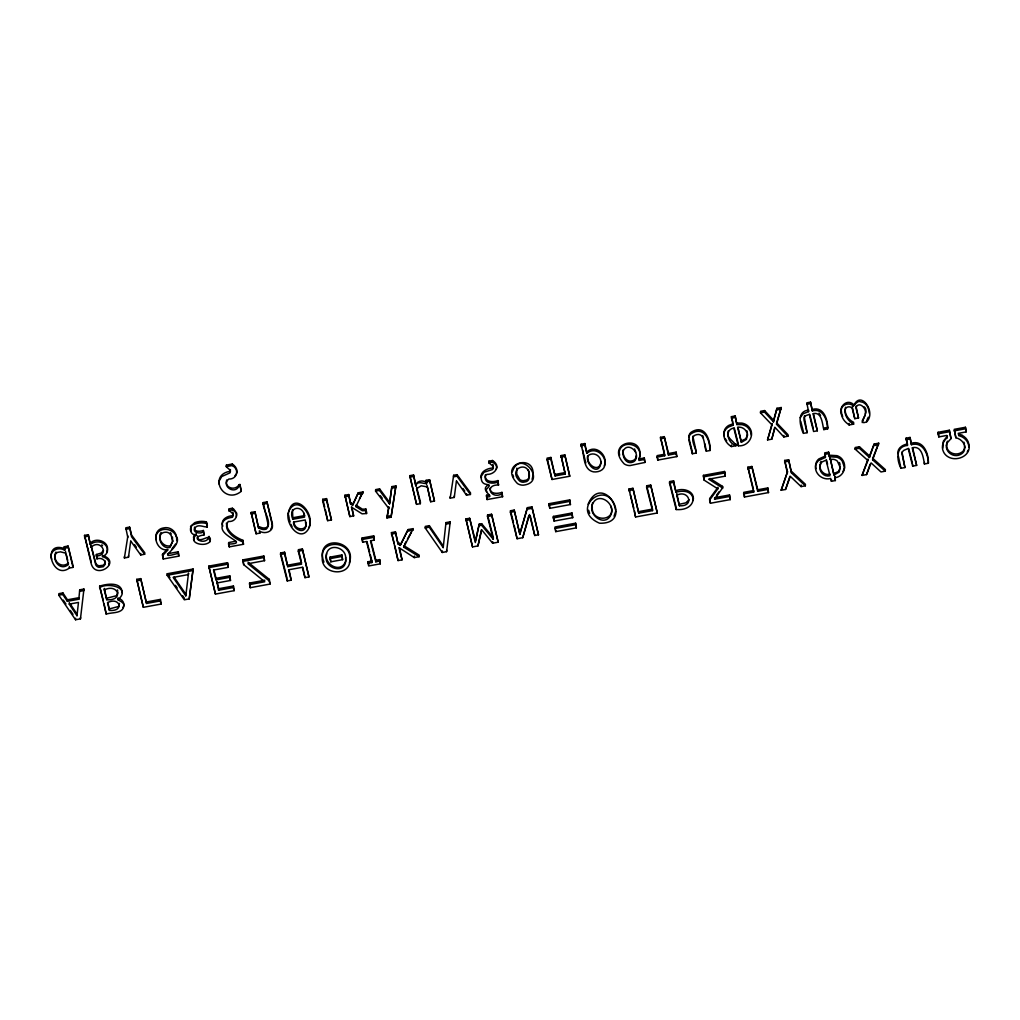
<?xml version="1.0" encoding="UTF-8"?>
<svg xmlns="http://www.w3.org/2000/svg" width="1020" height="1020" viewBox="0 0 1020 1020"><rect width="100%" height="100%" fill="white"/><g stroke="black" fill="none" stroke-linecap="round" stroke-linejoin="round"><path stroke-width="1.5" d="M964.767 445.702L964.346 450.356A7.599 6.681 3.4 0 1 961.401 453.925C954.401 458.77 944.393 452.281 946.624 443.84M819.889 464.368C819.022 470.067 824.185 475.894 830.101 474.223M840.378 466.153L839.205 472.056L833.965 475.027L830.101 457.878L833.965 475.027M897.944 453.709C897.128 448.073 902.764 444.796 907.532 443.904L907.443 445.434C895.369 446.403 896.695 460.313 900.953 468.282L904.931 467.555L902.011 451.962M747.532 433.857L746.423 439.39L741.374 442.348L737.575 427.354C742.598 426.194 747.278 430.414 747.443 435.387M692.835 436.203L696.214 451.516L696.125 453.046L692.338 453.747L689.125 441.048L688.946 435.999A6.694 5.89 3.4 0 1 691.165 432.238C704.539 423.683 710.404 438.906 710.086 450.483L706.312 451.184C703.711 446.62 705.585 432.862 696.8 434.635C687.837 436.203 696.379 448.226 696.125 453.046M83.946 589.05L80.453 618.859L75.556 619.752L58.777 595.183L58.867 593.653L62.883 592.913L67.46 599.798L67.371 601.328L78.808 599.225L79.738 589.815L83.946 589.05L83.857 590.58L79.649 591.345L79.738 589.815M64.694 550.29L64.273 546.745L68.047 546.044L73.07 565.87L72.981 567.4L69.284 568.076C52.071 580.813 41.08 539.669 64.783 548.76L64.694 550.29C59.581 546.847 50.834 549.448 51 556.397M67.371 601.328L62.794 594.443L62.883 592.913M56.011 552.1A4.322 3.799 3.4 0 0 55.475 553.044C52.096 560.987 60.601 571.302 68.302 564.532L65.497 551.565M72.981 567.4L68.047 546.044M68.302 564.532L68.391 563.002C62.564 568.318 54.2 562.887 55.067 555.492M69.284 568.076L69.373 566.546M69.245 604.12L78.463 602.425L76.997 615.736L69.245 604.12L69.334 602.591M75.556 619.752L75.646 618.222M76.997 615.736L77.087 614.206L70.189 603.878M78.808 599.225L78.897 597.694L67.46 599.798M102.433 555.377C122.617 561.88 95.472 580.762 91.124 563.346L84.52 535.372L88.294 534.684L90.346 544.654C95.74 539.465 106.909 541.735 107.508 549.946C107.776 553.146 105.111 555.67 102.268 556.601C105.442 557.328 109.395 559.725 109.331 563.741M80.453 618.859L80.542 617.329M90.346 544.654L88.294 534.684M103.492 550.57L101.107 553.095L96.364 554.485L96.989 558.858C100.852 557.353 105.85 559.623 105.239 564.289L103.288 566.763L98.914 567.337A4.883 4.297 3.4 0 1 95.701 564.736L91.111 545.789L95.791 563.206A4.883 4.297 3.4 0 0 99.004 565.807L103.39 565.22L105.34 562.76L105.213 560.962M96.989 558.858L96.364 554.485M118.039 598.153C117.644 601.66 125.001 601.366 123.828 606.288C122.438 613.951 111.639 612.077 106.233 614.129L99.628 586.168C106.768 583.784 122.017 581.413 122.209 592.952M104.282 589.968L104.371 588.438L106.756 599.722C124.261 601.137 118.231 582.815 104.282 589.968L106.756 599.722M106.233 614.129L104.091 603.789M109.459 610.394L107.495 602.654C119.875 596.317 124.81 611.783 109.459 610.394L107.916 602.412M117.989 599.824L118.078 598.294C122.17 598.829 125.549 603.776 123.012 607.499M127.78 537.451L125.817 527.799L129.591 527.098L131.644 535.194L144.738 552.725L144.649 554.255L140.709 554.969L130.84 541.161M130.726 541.097L128.469 557.213L124.402 557.966L124.491 556.435M144.649 554.255L131.554 536.724L129.591 527.098M128.469 557.213L128.571 555.683M160.395 599.403L161.083 604.057L143.348 607.308L136.744 579.36L140.722 578.62L146.536 603.457L160.293 600.933L160.395 599.403L146.625 601.928M140.709 554.969L140.798 553.439M146.536 603.457L140.722 578.62M143.348 607.308L136.744 579.36M167.522 553.758L178.194 551.794L178.806 556.13L163.226 558.998L162.511 554.293L167.191 549.308M163.226 558.998L162.511 554.293M167.152 575.293L167.242 573.763L193.124 569.007L189.235 598.893L184.34 599.798L167.152 575.293L193.035 570.537M178.806 556.13L178.194 551.794M185.806 595.858L188.509 573.049L188.419 574.579L173.132 577.384L185.806 595.858L185.895 594.328L174.063 577.091M189.235 598.893L193.124 569.007M197.485 535.87C197.23 546.58 212.912 530.145 209.98 541.633C204.816 547.676 187.042 542.92 196.133 535.028L196.197 533.383M209.151 536.456C206.665 546.937 187.081 537.26 204.025 534.964L203.362 530.476C200.302 531.611 193.341 532.338 194.514 527.136M204.025 534.964L203.362 530.476M203.273 532.019C199.882 534.25 191.275 532.466 195.368 527.442C199.894 522.163 210.566 532.402 206.359 521.857A17.939 15.784 3.4 0 0 194.858 522.597L190.587 526.32L191.148 530.783M206.958 527.123L206.359 521.857M207.2 527.072L207.29 525.542M208.819 538.037L208.909 536.507M233.427 586.003L233.338 587.533L218.612 590.236L218.701 588.706L233.427 586.003L234.128 590.656L215.424 594.086L208.819 566.125L227.524 562.696L228.225 567.35L213.499 570.053L215.985 579.87L229.704 577.345L229.793 575.815L216.074 578.34L215.985 579.87M215.424 594.086L208.819 566.125M218.612 590.236L216.865 581.464L218.701 588.706M218.956 481.363L221.722 476.557L230.125 472.783C231.999 468.958 225.407 468.448 226.427 465.094L232.33 464.011C235.505 466.102 238.361 470.233 236.385 474.058M226.44 467.045L226.427 465.094M226.402 523.132C226.848 531.981 235.62 537.349 242.977 540.345L243.487 544.272L229.283 546.873L228.569 544.068C250.601 543.481 218.828 536.686 222.309 525.861C221.238 519.856 227.868 517.867 232.458 517.255C234.74 514.641 231.068 511.632 228.76 510.676L228.786 508.891L232.381 508.24L233.809 509.209L236.742 513.302L236.398 516.541M230.444 469.57L230.214 471.253C207.328 474.976 223.775 505.525 241.217 491.359L239.955 484.5L239.075 484.666L238.986 486.196C234.217 495.478 220.626 485.074 228.875 479.03C237.073 479.438 239.764 469.315 232.241 465.541L232.33 464.011M228.225 567.35L227.524 562.696M228.569 544.068L228.671 542.538L235.837 541.225M229.283 546.873L229.373 545.343M243.487 544.272L242.887 541.875C235.607 539.44 221.672 529.89 228.327 521.424C235.913 522.457 240.095 513.188 232.292 509.77L232.381 508.24M216.775 582.994L230.494 580.469L229.793 575.815M241.217 491.359L239.955 484.5M242.887 541.875L242.977 540.345M249.466 584.575L264.766 581.77L243.678 564.659L242.938 559.865L263.836 556.028L264.537 560.681L247.936 563.728L269.229 580.89L270.032 584.065L250.257 587.698L249.556 583.045L264.856 580.227M243.678 564.659L242.938 559.865M259.972 531.573L259.883 533.103L256.109 533.792L251.175 512.435L254.949 511.747L258.608 528.079L261.974 529.278A6.604 5.814 3.4 0 0 266.296 529.087C272.977 522.482 262.42 510.281 263.185 502.579L266.972 501.891L272.391 523.808L272.161 526.779L270.81 529.023M250.257 587.698L249.556 583.045M258.608 528.079L254.949 511.747M256.109 533.792L251.175 512.435M268.298 525.287L263.185 502.579M259.883 533.103L259.322 530.897C264.69 535.028 274.865 531.229 271.983 523.604L266.972 501.891M264.537 560.681L263.836 556.028M269.229 580.89L269.318 579.36L248.026 562.198M270.032 584.065L269.318 579.36M280.538 554.485L280.627 552.955L284.606 552.215L287.793 566.686L301.563 564.162L298.286 551.221L298.375 549.691L302.353 548.964L308.958 576.925L304.98 577.651L302.353 567.286L288.583 569.81L291.21 580.176L287.232 580.915L280.538 554.485L284.516 553.745L284.606 552.215M287.232 580.915L287.321 579.373M292.842 519.256C287.104 506.29 304.036 504.02 304.572 517.102L292.842 519.256L292.485 509.694M291.21 580.176L289.055 569.759M308.958 576.925L302.353 548.964M304.98 577.651L302.812 567.235M322.651 500.833L322.753 499.303L326.528 498.614L331.449 519.97L327.675 520.659L322.651 500.833L326.438 500.144L326.528 498.614M327.675 520.659L325.456 509.987M330.021 558.641L330.11 557.111L341.904 554.944L342.618 559.661L330.824 561.816L330.021 558.641L341.815 556.474L341.904 554.944M330.824 561.816L330.11 557.111M351.887 507.08L353.634 515.903L349.86 516.592L344.926 495.236L348.712 494.547L350.625 504.007L352.589 505.27L358.25 492.787L362.992 491.92L355.929 506.621L362.317 510.701L365.836 510.612L365.925 509.082L362.406 509.171L356.018 505.091L355.929 506.621M350.625 504.007L348.712 494.547M349.86 516.592L344.926 495.236M352.589 505.27L358.25 492.787M379.708 559.597L380.307 563.831L368.692 565.96L368.003 563.257L371.828 562.568L366.499 541.531L362.686 542.232L362.087 537.999L373.702 535.87L374.289 540.103L370.477 540.804L375.806 561.829L379.618 561.127L379.708 559.597L375.895 560.299L375.806 561.829M362.686 542.232L362.087 537.999M353.634 515.903L351.416 507.144L362.1 513.825L366.575 513.519L365.925 509.082M368.003 563.257L368.092 561.727L371.917 561.025L370.387 555.02M389.64 502.426L391.871 486.616L395.926 485.877L391.055 517.191L386.937 517.943L388.697 508.291L375.564 491.13L375.653 489.6L379.593 488.873L389.64 502.426L389.551 503.956L379.504 490.403L379.593 488.873M371.828 562.568L371.917 561.025M374.289 540.103L373.702 535.87M386.937 517.943L388.786 506.761L388.697 508.291M389.551 503.956L391.871 486.616M391.055 517.191L395.926 485.877M399.445 547.676L402.046 559.84L398.068 560.567L391.463 532.606L395.441 531.879L398.029 543.966L400.21 545.394L408.102 529.558L413.266 528.615L403.78 547.166L419.143 556.703L419.233 555.173L403.869 545.636L403.78 547.166M398.029 543.966L395.441 531.879M398.068 560.567L394.817 545.827M400.21 545.394L408.102 529.558M416.657 487.178L420.431 502.12L420.342 503.663L416.568 504.352L409.785 475.677L413.559 474.988L415.841 485.877C417.346 478.125 429.305 488.044 426.079 480.344L429.547 479.706L434.469 501.062L430.695 501.763L426.997 485.278M415.841 485.877L413.559 474.988M416.568 504.352L409.785 475.677M419.143 556.703L414.298 557.596L414.388 556.053M426.513 483.926L426.079 480.344M426.398 483.952L426.487 482.422C423.185 480.05 417.907 480.458 415.93 484.347M443.203 547.587L445.982 522.61L450.241 521.819L446.594 551.667L442.285 552.457L425.187 527.939L425.276 526.409L429.344 525.657L443.292 546.057L443.203 547.587L429.254 527.187L429.344 525.657M434.469 501.062L429.547 479.706M430.695 501.763L427.38 486.782M442.285 552.457L442.387 550.928M445.982 522.61L445.88 524.14L450.139 523.362L450.241 521.819M446.594 551.667L446.683 550.137M456.424 480.968L454.257 497.428L450.19 498.181L450.279 496.651M470.437 494.47L470.526 492.928L457.049 474.657L453.658 475.282L453.556 476.812L456.96 476.187L470.437 494.47L466.497 495.184L456.539 481.006M454.257 497.428L454.359 495.898M456.96 476.187L457.049 474.657M466.497 495.184L466.586 493.654M493.259 539.274L487.496 516.502L487.585 514.972L491.563 514.246L498.168 542.194L492.647 543.214L481.708 529.826L477.959 545.904L472.528 546.899L465.923 518.95L469.646 518.262L475.409 541.033L479.221 524.114L481.631 523.681L493.361 537.744L493.259 539.274L481.542 525.211L481.631 523.681M479.221 524.114L475.32 542.563L469.646 518.262M472.528 546.899L465.923 518.95M477.959 545.904L481.453 529.75M489.982 488.338C490.237 494.432 497.849 493.782 501.967 492.379L502.592 496.714L487.114 499.558L486.514 495.286L489.396 494.764M481.261 476.353L483.939 472.26L492.596 469.506C495.809 465.553 488.07 464.47 488.899 461.167L492.494 460.504C495.414 462.136 498.283 465.808 496.306 469.187M488.861 462.94L488.899 461.167M487.114 499.558L486.514 495.286M485.494 474.619A4.22 3.71 3.4 0 0 485.252 475.932C485.201 482.383 493.565 482.358 497.9 480.56L497.811 482.09C493.476 483.888 485.112 483.913 485.163 477.462A4.22 3.71 3.4 0 1 486.948 474.389C494.445 474.683 501.253 466.561 492.392 462.034L492.494 460.504M498.168 542.194L491.563 514.246M492.647 543.214L492.736 541.684M501.967 492.379L501.878 493.909C490.594 499.851 484.156 484.474 498.55 485.01L497.9 480.56M519.983 532.873L527.429 507.654L531.892 506.838L538.496 534.799L534.773 535.487L529.482 514.552L522.737 537.693L517.102 538.726L510.408 512.295L510.497 510.765L514.207 510.089L519.894 534.403L514.207 510.089M517.102 538.726L514.207 525.453M522.737 537.693L528.73 515.916M519.894 534.403L527.429 507.654M538.496 534.799L531.892 506.838M534.773 535.487L530.323 516.018M547.013 459.663L547.102 458.133L550.876 457.444L555.084 475.919L565.246 474.058L561.051 455.57L564.825 454.882L569.759 476.238L552.037 479.489L547.013 459.663L550.787 458.974L550.876 457.444M549.04 505.206L549.13 503.676L569.746 499.889L570.448 504.543L549.831 508.33L549.04 505.206L569.657 501.419L569.746 499.889M549.831 508.33L549.13 503.676M552.037 479.489L547.498 459.663M553.324 517.943L553.414 516.413L572.016 512.996L572.717 517.675L554.115 521.08L553.324 517.943L571.927 514.526L572.016 512.996M554.115 521.08L553.414 516.413M554.944 528.513L555.033 526.983L575.65 523.196L576.351 527.85L555.734 531.637L554.944 528.513L575.56 524.726L575.65 523.196M555.734 531.637L555.823 530.107M565.246 474.058L561.051 455.57M569.759 476.238L564.825 454.882M581.005 445.778L581.094 444.248L584.881 443.547L586.87 453.339C595.221 445.88 607.18 455.812 604.758 465.604C603.7 470.59 597.924 472.426 593.41 471.852C582.114 469.391 584.97 453.607 581.005 445.778L584.792 445.077L584.881 443.547M652.519 510.612L646.616 487.305L646.706 485.775L650.683 485.036L657.288 512.996L635.562 516.987L628.957 489.026L632.935 488.299L638.75 513.136L652.519 510.612L652.609 509.069L638.839 511.606M638.75 513.136L632.935 488.299M635.562 516.987L634.542 511.045M644.168 459.523L638.877 460.492C647.483 432.225 603.215 441.928 624.265 463.934A9.167 8.071 3.4 0 0 630.054 465.566L644.908 462.442L644.257 457.993L638.966 458.962L640.024 455.634M644.908 462.442L644.257 457.993M657.288 512.996L650.683 485.036M657.046 457.151L657.135 455.621L664.772 454.219L664.683 455.749L657.046 457.151L657.785 460.084L676.834 456.59L676.183 452.128L668.546 453.53L668.457 455.06L676.094 453.658L676.183 452.128M657.785 460.084L657.875 458.554M664.683 455.749L660.488 437.325L664.262 436.636L668.546 453.53M668.457 455.06L664.262 436.636M669.515 483.097L669.604 481.567L673.595 480.841L675.992 492.214C698.521 486.055 698.738 511.364 676.209 509.528L669.515 483.097L673.493 482.371L673.595 480.841M676.757 495.223L676.846 493.693L679.422 505.78C695.168 506.761 688.768 489.128 676.757 495.223L679.422 505.78M676.209 509.528L676.298 507.998M692.338 453.747L692.44 452.204M729.542 494.955L730.243 499.609L710.43 503.242L709.627 500.068L717.825 488.848L704.157 480.152L703.43 475.358L724.57 471.482L725.271 476.136L708.632 479.196L722.491 487.942L714.587 499.214L729.453 496.485L729.542 494.955L714.676 497.683L714.587 499.214M704.157 480.152L703.43 475.358M706.312 451.184L704.935 443.866M709.627 500.068L709.716 498.538L717.914 487.318L717.825 488.848M710.43 503.242L709.716 498.538M722.491 487.942L722.581 486.412L709.984 478.456M722.606 488.401L722.581 486.412M725.271 476.136L724.57 471.482M723.971 433.079L724.608 431.205A11.143 9.805 3.4 0 1 728.866 426.844L733.112 425.251L731.416 416.657L735.178 415.969L736.874 424.562L741.744 424.626A11.628 10.225 3.4 0 1 747.749 427.444L750.274 430.822L751.383 435.221M728.267 430.937C725.36 437.962 734.566 441.214 735.968 445.74L731.404 446.569L731.493 445.039M733.112 425.251L733.201 423.721L728.956 425.314A11.143 9.805 3.4 0 0 724.697 429.675C721.969 436.05 725.641 443.33 731.404 446.569M736.874 424.562L735.178 415.969M735.968 445.74L735.981 443.904M736.963 423.032L741.833 423.096A11.628 10.225 3.4 0 1 747.838 425.901C756.266 433.423 749.139 446.887 738.289 445.791L738.378 444.261M741.374 442.348L738.046 427.316M743.656 493.884L743.746 492.354L753.793 490.505L753.703 492.035L743.656 493.884L744.447 497.008L768.519 492.583L767.818 487.93L757.771 489.778L757.681 491.308L767.728 489.46L767.818 487.93M744.447 497.008L744.536 495.478M753.703 492.035L747.889 467.198L751.867 466.471L757.771 489.778M757.681 491.308L751.867 466.471M773.593 420.304L776.959 408.293L781.231 407.515L776.641 422.79L788.001 434.673L787.912 436.203L783.844 436.955L775.06 427.418L771.796 439.161L767.537 439.939L772.038 424.945L760.474 412.845L760.576 411.302L764.605 410.563L773.593 420.304L773.504 421.834L764.515 412.093L764.605 410.563M767.537 439.939L772.127 423.415L772.038 424.945M771.796 439.161L774.741 427.354M773.504 421.834L776.959 408.293M787.912 436.203L776.551 424.32L776.641 422.79M776.551 424.32L781.231 407.515M783.844 436.955L783.934 435.412M781.141 490.276L787.516 471.775L784.648 460.453L788.626 459.727L791.494 472.948L805.328 485.826L801.108 486.604L790.322 476.378L785.553 489.46L781.141 490.276L787.516 471.775M787.414 473.305L784.648 460.453M785.553 489.46L789.888 476.302M791.494 472.948L788.626 459.727M801.108 486.604L801.197 485.074M808.554 411.634L806.807 402.823L810.556 402.135L812.315 410.945C823.191 407.86 827.424 420.317 827.615 428.923L823.828 429.611C822.222 424.18 822.133 411.353 813.004 413.674L817.339 430.797L813.59 431.498L809.242 414.362L805.8 415.675L804.372 417.295L807.1 432.684L803.314 433.372C799.999 425.952 796.352 411.175 808.643 410.104L808.554 411.634L803.008 413.839L800.164 417.754M805.328 485.826L805.418 484.296L791.584 471.418M812.315 410.945L810.556 402.135M817.339 430.797L813.463 413.572M823.828 429.611L823.918 428.081L827.704 427.393C827.526 418.786 823.28 406.317 812.404 409.415M815.681 465.732A10.251 9.014 3.4 0 1 818.728 460.479L825.371 457.47L824.696 452.88L828.648 452.153L829.337 456.743L836.872 457.202A10.404 9.154 3.4 0 1 842.163 460.874L844.471 467.351M825.371 457.47L825.473 455.94L818.818 458.949A10.251 9.014 3.4 0 0 815.77 464.202C813.475 472.974 822.184 480.79 830.688 478.469L831.402 481.274L835.367 480.547L834.742 476.212L835.367 480.547M827.615 428.923L827.704 427.393M829.337 456.743L828.648 452.153M831.402 481.274L831.491 479.731M845.121 410.486C845.542 415.65 849.035 420.087 853.625 422.318L853.612 424.142L849.125 424.97L849.214 423.44M869.282 413.125C868.976 408.191 866.171 402.148 860.587 401.778C857.335 399.394 853 408.178 853.485 404.43C846.702 398.157 837.968 407.426 841.538 414.923A17.187 15.109 3.4 0 0 846.358 422.752L849.125 424.97M853.638 405.922C860.625 389.245 876.499 412.386 866.732 421.744C856.303 426.296 870.519 411.761 864.259 406.891M855.997 406.087L858.521 417.983L854.785 418.672L852.261 406.776M869.537 455.94L874.153 444.031L878.717 443.19L872.725 458.311L885.385 469.621L885.296 471.151L880.974 471.954L871.093 462.901L866.566 474.593L862.027 475.422L867.905 460.53L855.053 449.055L855.155 447.512L859.452 446.734L869.537 455.94L869.448 457.483L859.363 448.264L859.452 446.734M862.244 422.56L862.27 420.724L865.1 415.382M862.027 475.422L868.007 459L867.905 460.53M866.732 421.744L866.821 420.202M866.566 474.593L870.06 464.291M885.296 471.151L872.635 459.841L872.725 458.311M869.448 457.483L874.153 444.031M872.635 459.841L878.717 443.19M900.953 468.282L898.403 456.31M907.443 445.434L906.079 438.166L910.044 437.44L911.408 444.707C922.819 441.456 928.124 453.9 928.378 463.246L924.4 463.985C923.317 457.508 921.863 445.243 912.173 447.767L916.649 465.4L912.683 466.127L908.221 448.481L903.886 450.33A5.521 4.858 3.4 0 0 901.922 453.492L904.931 467.555M911.408 444.707L910.044 437.44M912.683 466.127L912.772 464.597M916.649 465.4L912.645 447.703M924.4 463.985L924.49 462.442M928.378 463.246C928.748 453.658 923.534 439.786 911.497 443.177M962.14 435.336A13.693 12.049 3.4 0 1 968.63 443.279C972.481 455.06 957.27 462.302 948.166 456.871A12.125 10.659 3.4 0 1 943.513 451.86C940.963 446.938 942.99 440.895 947.261 437.669L946.7 435.464L938.808 436.917L938.107 432.289L949.339 430.236L950.997 438.625L947.338 442.718L946.522 445.37M938.808 436.917L938.107 432.289M947.261 437.669L947.35 436.126L943.321 441.252L942.786 448.022M950.997 438.625L949.339 430.236M964.678 447.232C964.486 442.348 960.381 438.804 955.855 437.746L954.21 429.344L965.443 427.278L966.131 431.893L958.239 433.347L958.787 435.553L962.051 436.866A13.693 12.049 3.4 0 1 968.541 444.809L968.911 447.168M955.855 437.746L954.554 430.708M958.787 435.553L958.876 434.01L962.14 435.336M966.131 431.893L965.443 427.278M118.027 592.556L116.42 595.718L106.845 598.192M600.997 461.499C600.002 473.662 585.799 465.094 588.017 455.978M288.303 513.94C292.192 489.307 316.264 512.55 308.805 527.697M636.25 455.647L635.651 458.235A5.202 4.577 3.4 0 1 632.961 460.568C627.07 463.131 622.646 456.424 623.105 451.12C627.517 441.481 640.063 451.72 635.562 459.765A5.202 4.577 3.4 0 1 632.872 462.098C625.642 465.018 621.652 455.532 623.271 449.731M693.179 500.488C695.206 491.002 683.171 487.56 676.081 490.684M345.767 559.674C345.984 575.229 322.906 568.65 326.413 555.071C327.637 542.181 347.081 547.115 345.614 558.947M592.123 506.315L592.531 502.809M450.19 498.181L453.658 475.282M124.402 557.966L127.87 535.921M512.308 471.877C520.2 447.665 548.416 482.396 523.234 485.176A9.167 8.071 3.4 0 1 517.446 483.531C496.434 462.098 540.026 451.656 532.096 479.336M619.127 452.268C620.67 439.875 640.815 442.973 639.961 455.2M588.081 504.25C602.386 470.271 636.008 524.395 599.556 523.209C567.197 509.426 609.182 475.575 615.544 510.089M226.695 479.974C224.145 488.07 235.352 491.194 239.075 484.666M349.388 562.772C357.268 540.128 317.22 534.174 322.919 559.011M615.634 511.441L614.065 516.235M964.767 447.308L964.448 448.825A7.599 6.681 3.4 0 1 961.503 452.395C955.753 456.22 946.713 452.816 946.611 445.434M155.767 537.017C157.756 524.688 178.003 528.258 176.677 540.625M840.34 467.759L838.376 471.571L834.054 473.497M493.399 466.497L492.698 467.976C486.731 468.422 479.145 472.018 481.351 479.362C482.626 488.236 495.057 480.93 486.055 489.689M747.494 435.31L745.607 438.919L741.463 440.818M233.299 514.271L232.547 515.725C227.026 515.954 220.205 519.716 222.755 526.256M844.471 467.887L843.043 471.431M841.27 409.67C841.997 404.137 849.647 402.097 853.396 405.96M804.461 415.765L803.977 419.87L807.1 432.684M604.273 465.77C608.634 455.838 595.922 443.751 586.972 451.796M845.554 407.248C843.31 414.043 847.824 421.043 853.612 424.142M845.134 409.772C845.606 406.508 850.374 405.743 852.159 408.306L854.785 418.672M288.558 511.568C296.96 493.871 313.459 514.883 309.43 527.098C301.563 544.387 284.797 524.573 288.392 512.41M516.885 468.129L516.719 474.07L519.766 479.502A5.24 4.615 3.4 0 0 523.375 480.675L526.141 480.165A5.202 4.577 3.4 0 0 528.844 477.844L529.265 476.646M345.474 561.676C340.858 573.737 323.863 564.736 326.515 553.541M108.77 564.863L109.267 563.601M592.442 504.339C597.745 491.194 615.608 502.924 611.082 514.437C605.905 527.251 588.412 516.286 592.225 504.785M946.917 442.425L947.427 441.188M689.087 499.711L685.874 502.834L679.511 504.25M867.306 419.22L868.275 417.256M268.298 525.759L266.386 527.557A6.604 5.814 3.4 0 1 262.063 527.748L258.697 526.549M106.666 551.947C111.244 542.716 96.581 536.239 90.436 543.125M359.512 498.5L362.992 491.92M967.266 451.873L968.312 449.973M404.596 544.323L406.036 541.709M407.477 539.083L411.098 532.542M820.271 462.812L821.036 461.448M175.542 544.119L171.934 548.875M161.071 532.491C156.978 538.407 163.085 547.37 170.212 545.853L172.533 541.837L172.469 537.094M716.461 495.286L719.138 491.678M194.845 534.391L193.481 537.03L194.183 539.975M488.147 484.984C478.635 490.786 497.199 497.518 486.425 496.829M162.409 555.823L168.058 549.767C155.282 551.947 150.31 529.686 163.748 527.914C169.498 526.473 175.376 530.63 176.371 536.38C183.587 546.911 152.171 560.77 178.105 553.337M234.944 475.588L235.748 474.912M91.022 547.319C100.534 537.948 110.389 555.505 96.275 556.015M117.95 599.683C132.103 587.775 107.686 581.961 99.539 587.698M834.653 477.742C843.616 477.079 847.531 466.114 842.252 459.344A10.404 9.154 3.4 0 0 836.961 455.672L829.426 455.213M365.95 512.142L366.664 511.989M226.338 466.625L232.241 465.541M238.986 486.196L239.866 486.03M84.43 536.903L88.204 536.214M125.728 529.329L129.502 528.628M232.292 509.77L228.76 510.676M263.096 504.109L266.87 503.421M409.696 477.207L413.47 476.518M488.797 462.697L492.392 462.034M731.327 418.187L735.076 417.499M760.474 412.845L764.515 412.093M776.87 409.836L781.129 409.045M806.718 404.353L810.466 403.665M64.183 548.275L67.957 547.574M251.086 513.978L254.86 513.277M344.836 496.765L348.611 496.077M358.16 494.317L362.903 493.45M375.564 491.13L379.504 490.403M391.782 488.159L395.836 487.407M425.99 481.873L429.445 481.236M560.962 457.1L564.736 456.412M660.399 438.855L664.173 438.166M292.931 517.726L304.661 515.572L303.769 512.971M555.173 474.389L565.348 472.528M387.026 516.413L391.144 515.661M824.606 454.41L828.559 453.683M58.777 595.183L62.794 594.443M136.655 580.89L140.632 580.15M208.73 567.655L227.434 564.226M242.849 561.395L263.747 557.558M298.286 551.221L302.264 550.494M361.998 539.529L373.613 537.4M391.374 534.136L395.352 533.409M408.013 531.088L413.176 530.145M425.187 527.939L429.254 527.187M465.834 520.481L469.557 519.792M487.496 516.502L491.474 515.776M510.408 512.295L514.118 511.619M527.34 509.184L531.803 508.368M628.868 490.556L632.846 489.829M646.616 487.305L650.594 486.565M703.341 476.888L724.468 473.012M747.8 468.728L751.778 468.001M784.546 461.983L788.537 461.257M855.053 449.055L859.363 448.264M874.063 445.561L878.628 444.72M905.99 439.697L909.955 438.97M938.018 433.819L949.25 431.766M954.121 430.873L965.353 428.808M479.132 525.657L481.542 525.211M287.882 565.156L301.652 562.632M109.548 608.863L118.613 606.479L119.442 603.432M830.012 459.408L833.365 459.331A6.885 6.056 3.4 0 1 837.407 461.193L840.289 467.695M65.407 553.095L60.537 551.845L57.719 552.33A4.322 3.799 3.4 0 0 55.373 554.574M426.908 486.808L421.171 485.8L416.555 488.707L420.342 503.663M735.892 445.434C728.012 443.649 723.932 429.803 733.801 428.043L738.289 445.791M350.714 502.478L352.678 503.727M414.298 557.596L398.96 547.676L402.046 559.84M398.119 542.436L400.299 543.864M819.009 413.138L820.577 415.369M101.834 544.833L102.535 545.662M380.345 495.733L382.219 498.181M134.525 544.654L136.323 547.166M462.965 488.503L464.776 491.079M167.242 573.763L169.958 577.626M175.389 585.365L177.199 587.941M182.618 595.68L184.429 598.255M170.429 532.733L171.245 533.919M63.278 600.117L65.93 603.993M70.342 610.457L72.994 614.346M725.194 438.511L726.699 440.882M290.942 524.331L292 526.562M492.8 464.38L493.31 465.566M232.738 512.206L233.21 513.302M486.208 490.11L486.82 491.563M634.555 448.978L635.792 452.217M528.156 469.659L528.972 471.826M117.351 589.917L117.81 591.167M294.066 521.768C293.722 530.387 307.798 531.841 305.974 522.278M839.447 462.532L840.097 464.457M588.629 510.242L589.649 513.341M323.263 560.044L323.939 562.096M746.729 430.644L747.278 432.289M512.818 474.784L513.595 477.105M963.9 442.183L964.486 444.044M702.678 435.591L703.468 438.09M289.463 519.677L290.203 521.998M906.079 438.166L907.175 442.476M908.68 448.43L912.403 463.131M858.521 417.983L855.907 407.617C858.993 400.579 866.885 408.51 865.368 413.89M826.506 460.02L827.577 464.278M809.701 414.26L813.31 428.527M800.751 421.349L803.403 431.842M767.728 489.46L768.519 492.583M747.889 467.198L753.423 489.052M731.416 416.657L732.844 422.305M734.26 427.992L738.008 442.782M729.453 496.485L730.243 499.609M710.086 450.483C709.856 439.008 703.736 425.659 691.063 433.768A6.694 5.89 3.4 0 0 688.844 437.529M689.227 439.518L692.083 450.802M676.094 453.658L676.834 456.59M673.493 482.371L675.992 492.214M660.488 437.325L664.377 452.689M669.987 483.034L675.928 506.532M646.706 485.775L652.239 507.616M628.957 489.026L629.71 491.959M630.449 494.904L633.79 508.113M584.792 445.077L586.87 453.339M581.094 444.248L581.833 447.13M582.56 450.011L585.85 462.991M569.657 501.419L570.448 504.543M575.56 524.726L576.351 527.85M571.927 514.526L572.717 517.675M550.787 458.974L555.084 475.919M510.497 510.765L513.468 522.508M501.878 493.909L502.592 496.714M497.811 482.09L498.55 485.01M487.585 514.972L493.361 537.744M391.463 532.606L394.064 542.882M379.618 561.127L380.307 563.831M365.836 510.612L366.575 513.519M370.948 540.766L375.895 560.299M366.97 541.505L369.635 552.011M368.092 561.727L368.781 564.43M341.815 556.474L342.618 559.661M326.438 500.144L331.449 519.97M322.753 499.303L324.679 506.927M298.733 551.131L301.282 561.191M284.516 553.745L287.793 566.686M280.627 552.955L286.952 577.906M233.338 587.533L234.128 590.656M229.704 577.345L230.494 580.469M209.062 537.986L209.98 541.633M213.945 569.925L216.074 578.34M196.133 535.028C189.554 535.219 188.177 525.555 194.769 524.127A17.939 15.784 3.4 0 1 206.269 523.387M160.293 600.933L161.083 604.057M99.628 586.168L103.352 600.844M84.52 535.372L91.213 561.816M64.273 546.745L64.783 548.76M66.223 554.421L67.664 560.146M288.558 514.934L289.234 518.491M592.301 507.017C590.771 522.431 616.577 521.73 610.942 506.149M51.178 556.971L51.612 559.279M619.229 452.867L619.637 455.188M155.856 537.54L156.251 539.784M218.93 481.988L219.326 484.385M815.668 466.357L816.051 468.715M723.881 433.589L724.213 435.769M481.223 476.289L481.44 477.832M529.125 472.961L528.755 479.375A5.202 4.577 3.4 0 1 526.052 481.708L523.285 482.218A5.24 4.615 3.4 0 1 519.677 481.032C506.596 468.435 530.183 459.166 529.342 476.786M841.194 409.81L841.627 413.393A17.187 15.109 3.4 0 0 842.698 416.389M345.703 557.417L345.678 561.217M349.834 558.845C351.556 577.345 320.777 575.356 322.282 557.417C320.497 538.866 351.352 540.893 349.834 558.845M819.799 465.898C818.932 471.61 824.096 477.424 830 475.753L826.047 460.135L821.814 462.073L819.799 465.898M600.908 463.029C598.74 476.493 585.811 465.247 587.558 456.055C593.181 450.993 601.481 455.723 600.908 463.029M172.712 541.072L170.123 547.383C160.688 550.213 154.708 532.402 165.788 532.185A5.24 4.603 3.4 0 1 169.371 533.345L171.156 535.462L172.712 541.072M305.911 525.861C304.725 534.786 292.816 529.431 293.556 522.112L305.299 519.958L305.911 525.861"/></g></svg>
